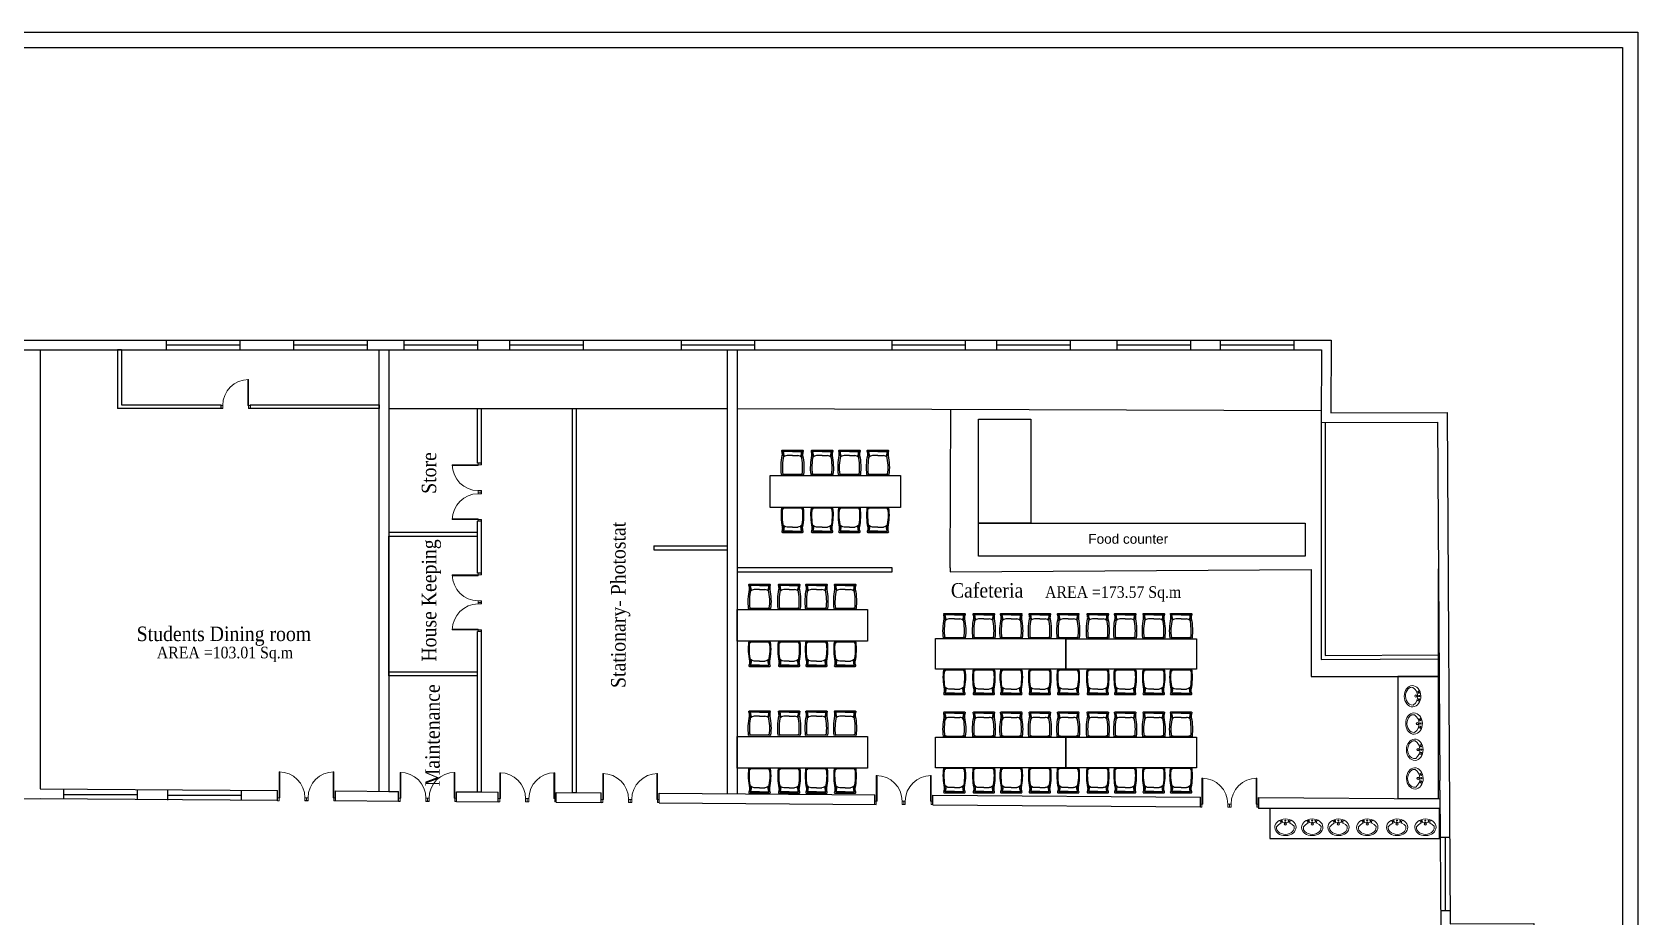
# Model space of a CAD drawing. Header units: metres. Extents: x 25 to 122, y -74 to 416.
# Drawn here: x 77.4 to 118.21, y 393.89 to 416.37 of the extents above; entities that cross this region are included whole.
import ezdxf

# ---------------------------------------------------------------- set-up
doc = ezdxf.new("R2010")
doc.units = ezdxf.units.M
doc.header["$MEASUREMENT"] = 0
doc.layers.add('DOOR', color=10, linetype='Continuous', lineweight=15)
doc.styles.add('DUTCH', font='dutch.ttf')
doc.styles.add('ROMANT', font='arial.ttf', dxfattribs={"height": 2.5})

# ---------------------------------------------------------------- blocks, each defined once
blk = doc.blocks.new('WB5')
at = {"layer": 'DOOR'}
for p, q in [((4.7, 11.3), (6.8, 10.5)), ((5.3, -11), (7.3, -10.1))]:
    blk.add_line(p, q, dxfattribs=at)
for points in [[(2.4, 0.1, 1), (5, 0.1, 1)], [(3.2, 7.9, 1), (5.9, 7.9, 1)], [(3.6, -7.7, -1), (6.3, -7.6, -1)]]:
    blk.add_lwpolyline(points, format="xyb", close=True, dxfattribs=at)
for centre, radius in [((3.7, 0.1), 1.32), ((11.8, 0.3), 2.73), ((11.8, 0.3), 2.19)]:
    blk.add_circle(centre, radius, dxfattribs=at)
for centre, radius, start, end in [((5.6, 13.6), 2.49, 151.6403, 249.4649), ((7.7, 12.8), 2.49, 249.4649, 334.3015), ((32.6, 0.8), 25.2, 127.6693, 236.45), ((18.2, 19.4), 1.66, 91.5976, 127.6693), ((6.3, -13.3), 2.49, 113.4041, 211.2287), ((8.3, -12.4), 2.49, 28.5675, 113.4041)]:
    blk.add_arc(centre, radius, start, end, dxfattribs=at)
blk.add_ellipse((19.5, 0.5), major_axis=(-0.6, 24.9), ratio=0.783308, dxfattribs=at)
blk.add_open_spline([(18.7, -20.2), (23.5, -20.6), (25, -20), (30.8, -16.4), (34.3, -10.8), (37.3, 2.3), (34.9, 9.5), (28.9, 18.7), (25, 21.3), (18.2, 21.1)], degree=3, knots=[3.262053, 3.262053, 3.262053, 3.262053, 3.577225, 3.577225, 4.479784, 4.479784, 5.382343, 5.382343, 6.141594, 6.141594, 6.141594, 6.141594], dxfattribs=at)
blk = doc.blocks.new('A$C2C166547')
at = {"color": 0}
for p, q in [((0.201, 0.464), (0.017, 0.464)), ((0.201, 0.456), (0.018, 0.456)), ((0.201, 0.455), (0.018, 0.455)), ((0.201, 0.374), (0.094, 0.374)), ((0.201, 0.464), (0.385, 0.464)), ((0.201, 0.456), (0.385, 0.456)), ((0.201, 0.455), (0.385, 0.455)), ((0.201, 0.374), (0.308, 0.374)), ((0.016, 0.02), (0.006, 0.02)), ((0.016, 0.02), (0.006, 0.016)), ((0.017, 0.001), (0.016, 0.02)), ((0.385, 0.001), (0.387, 0.02)), ((0.387, 0.02), (0.396, 0.016)), ((0.387, 0.02), (0.396, 0.02))]:
    blk.add_line(p, q, dxfattribs=at)
blk.add_lwpolyline([(0.023, 0.369, 0.080461), (0.008, 0, 0.080461)], format="xyb", dxfattribs=at)
for centre, radius, start, end in [((0.018, 0.461), 0.00242, 100.345, 201.3742), ((-0.216, 0.394), 0.241, 354.5513, 15.9626), ((0.018, 0.455), 0.000725, 87.3762, 197.5208), ((0.018, 0.454), 0.000433, 71.7715, 189.2202), ((0.095, 0.276), 0.0978, 90.5164, 143.1927), ((-0.282, 0.346), 0.317, 1.1591, 17.5641), ((0.307, 0.276), 0.0978, 36.8073, 89.4836), ((0.685, 0.346), 0.317, 162.4359, 178.8409), ((0.618, 0.394), 0.241, 164.0374, 185.4487), ((-0.752, 0.137), 1.154, 353.1637, 11.5643), ((0.384, 0.461), 0.00242, 338.6258, 79.655), ((0.385, 0.455), 0.000725, 342.4792, 92.6238), ((0.385, 0.454), 0.000433, 350.7798, 108.2285), ((0.014, -0.011), 0.012, 71.7536, 116.5375), ((0.389, -0.011), 0.012, 63.4625, 108.2464)]:
    blk.add_arc(centre, radius, start, end, dxfattribs=at)
blk = doc.blocks.new('A$C764D24B9')
at = {"layer": 'DOOR'}
for points in [[(0.056, 0.111), (0.083, 0.111), (0.083, 1), (0.056, 1)], [(0, 0), (0.056, 0), (0.056, 0.111), (0, 0.111)], [(0.944, 0), (1, 0), (1, 0.111), (0.944, 0.111)]]:
    blk.add_lwpolyline(points, close=True, dxfattribs=at)
blk.add_arc((0.056, 0.111), 0.889, 0, 90, dxfattribs=at)

msp = doc.modelspace()

# ---------------------------------------------------------------- linework, layer by layer
at = {"linetype": 'Continuous', "ltscale": 0.1}
for p, q in [((68.759, 408.542), (110.414, 408.543)), ((80.814, 408.543), (80.814, 408.297)), ((82.685, 408.543), (82.685, 408.297)), ((84.049, 408.543), (84.049, 408.297)), ((85.92, 408.543), (85.92, 408.297)), ((86.853, 408.543), (86.853, 408.297)), ((88.724, 408.543), (88.724, 408.297)), ((89.532, 408.543), (89.532, 408.297)), ((91.403, 408.543), (91.403, 408.297)), ((93.893, 408.543), (93.893, 408.297)), ((95.763, 408.543), (95.763, 408.297)), ((99.245, 408.543), (99.245, 408.297)), ((101.116, 408.543), (101.116, 408.297)), ((101.906, 408.543), (101.906, 408.297)), ((103.777, 408.543), (103.777, 408.297)), ((104.969, 408.543), (104.969, 408.297)), ((106.84, 408.543), (106.84, 408.297)), ((107.595, 408.543), (107.595, 408.297)), ((109.466, 408.543), (109.466, 408.297)), ((68.759, 408.296), (110.167, 408.297)), ((77.612, 408.296), (77.612, 397.138)), ((79.671, 408.296), (79.572, 408.296)), ((79.572, 408.296), (79.572, 406.801)), ((79.671, 408.296), (79.671, 406.9)), ((80.814, 408.42), (82.685, 408.42)), ((84.049, 408.42), (85.92, 408.42)), ((86.22, 397.078, 51.337), (86.22, 408.296)), ((86.466, 408.296), (86.466, 397.076)), ((86.853, 408.42), (88.724, 408.42)), ((89.532, 408.42), (91.403, 408.42)), ((93.893, 408.42), (95.763, 408.42)), ((95.073, 397.016, 51.62), (95.073, 408.296)), ((95.319, 408.296), (95.319, 397.014)), ((99.245, 408.42), (101.116, 408.42)), ((101.906, 408.42), (103.777, 408.42)), ((104.969, 408.42), (106.84, 408.42)), ((107.595, 408.42), (109.466, 408.42)), ((110.413, 408.297), (110.414, 408.297)), ((82.248, 406.801), (79.572, 406.801)), ((79.671, 406.9), (82.207, 406.9)), ((82.207, 406.801), (82.207, 406.9)), ((86.22, 406.801), (82.904, 406.801)), ((82.945, 406.9), (86.22, 406.9)), ((82.945, 406.9), (82.945, 406.801)), ((86.22, 406.9), (86.22, 406.801)), ((86.466, 406.801), (95.073, 406.801)), ((88.721, 405.417, -0.37), (88.721, 406.801)), ((88.819, 405.376, -0.381), (88.819, 406.801)), ((91.135, 397.043, 51.475), (91.135, 406.801)), ((91.233, 397.043, 51.475), (91.233, 406.801)), ((95.319, 406.801), (110.162, 406.756)), ((100.735, 402.754), (100.747, 406.785)), ((110.161, 406.448), (110.161, 400.426)), ((110.259, 406.448), (110.259, 400.525)), ((88.819, 405.417), (88.721, 405.417)), ((88.819, 404.637, -0.579), (88.819, 404.719, -0.557)), ((88.819, 402.576, -1.13), (88.819, 403.981, -0.754)), ((88.721, 403.657), (86.466, 403.657)), ((86.466, 400.113), (86.466, 403.559)), ((86.466, 403.559), (88.721, 403.559)), ((88.721, 402.617, -1.119), (88.721, 403.94, -0.765)), ((88.819, 403.94), (88.721, 403.94)), ((88.721, 403.559), (88.721, 403.657)), ((93.203, 403.313), (95.073, 403.313)), ((93.203, 403.313), (93.203, 403.215)), ((93.203, 403.215), (95.073, 403.215)), ((99.258, 402.754), (95.319, 402.754)), ((99.258, 402.655), (99.258, 402.754)), ((100.735, 402.754), (100.735, 402.655)), ((88.819, 402.617), (88.721, 402.617)), ((95.319, 402.655), (99.258, 402.655)), ((100.735, 402.655), (109.904, 402.711)), ((88.819, 401.838, -1.328), (88.819, 401.92, -1.306)), ((88.721, 397.06, -2.606), (88.721, 401.14, -1.514)), ((88.819, 401.14), (88.721, 401.14)), ((88.819, 397.06, -2.606), (88.819, 401.181, -1.503)), ((110.16, 400.524), (110.161, 400.524)), ((110.161, 400.426), (113.153, 400.444)), ((110.259, 400.525), (113.152, 400.542)), ((110.259, 400.426), (110.259, 400.426)), ((86.466, 400.014), (86.466, 400.113)), ((86.466, 400.113), (88.721, 400.113)), ((88.721, 400.014, -2.606), (86.466, 400.014)), ((88.721, 397.06, -2.606), (88.721, 400.014, -2.606)), ((77.612, 397.138, 41.078), (83.637, 397.096, 34.118)), ((78.199, 397.121, -5.81), (78.199, 396.875, -5.81)), ((80.07, 397.121, -5.81), (80.07, 396.875, -5.81)), ((80.844, 397.102, -8.866), (80.844, 396.856, -8.866)), ((82.715, 397.102, -8.866), (82.715, 396.856, -8.866)), ((83.637, 396.832), (83.637, 397.096, 1.534)), ((85.114, 397.086, 32.412), (86.712, 397.074, 30.566)), ((85.114, 396.832), (85.114, 397.086, 1.474)), ((86.466, 397.076), (86.712, 397.074, -0.284)), ((86.712, 396.819), (86.712, 397.074, 1.485)), ((88.188, 396.819), (88.188, 397.065, 1.429)), ((88.188, 397.064, 28.86), (89.246, 397.057, 27.638)), ((88.188, 397.064, -1.99), (88.721, 397.06, -2.606)), ((88.721, 397.06, -2.606), (88.819, 397.06, -2.606)), ((89.246, 396.81, -0.003), (89.246, 397.057, 1.431)), ((90.723, 397.046, 25.931), (91.862, 397.038, 24.615)), ((90.723, 396.799, -0.065), (90.723, 397.046, 1.371)), ((91.135, 397.043, 51.475), (91.233, 397.043, 51.475)), ((91.862, 396.789), (91.862, 397.038, 1.446)), ((93.339, 397.028, 22.909), (98.813, 396.99, 16.586)), ((93.339, 396.782, -0.043), (93.339, 397.028, 1.386)), ((113.173, 397.106), (113.171, 397.353)), ((76.929, 396.888), (77.61, 396.892, 41.078)), ((77.61, 396.892, 41.078), (83.637, 396.85, 34.116)), ((78.199, 396.998, -5.81), (80.07, 396.998, -5.81)), ((80.844, 396.979, -8.866), (82.715, 396.979, -8.866)), ((84.334, 396.845, 33.31), (84.417, 396.844, 33.215)), ((85.073, 396.84, 32.457), (86.753, 396.828, 30.517)), ((87.409, 396.823, 29.758), (87.491, 396.823, 29.663)), ((88.188, 396.819), (89.246, 396.81, 0.001)), ((90.723, 396.799, 0.003), (91.862, 396.79, 0.005)), ((93.339, 396.782, 22.907), (98.854, 396.743, 16.536)), ((98.813, 396.741), (98.813, 396.99, 1.445)), ((100.289, 396.98, 14.88), (107.088, 396.932, 7.025)), ((100.289, 396.733, -0.044), (100.289, 396.98, 1.385)), ((100.289, 396.733, 14.878), (107.088, 396.686, 7.023)), ((107.088, 396.671), (107.088, 396.932, 1.513)), ((108.565, 396.922, 5.319), (113.169, 396.89)), ((108.565, 396.671), (108.565, 396.922, 1.453)), ((108.565, 396.922, 1.453), (108.565, 396.643, 1.453)), ((108.858, 396.643), (108.565, 396.643)), ((113.192, 395.916), (113.438, 395.916)), ((113.315, 394.045), (113.315, 395.916)), ((113.192, 394.045), (113.438, 394.045))]:
    msp.add_line(p, q, dxfattribs=at)
for points in [[(25.538, 416.369), (118.206, 416.369), (118.206, 373.47), (25.538, 373.47)], [(25.932, 415.975), (117.812, 415.975), (117.812, 373.864), (25.932, 373.864)], [(101.453, 406.536), (102.777, 406.536), (102.777, 403.892), (101.453, 403.892)], [(96.154, 405.099), (99.469, 405.099), (99.469, 404.293), (96.154, 404.293)], [(101.455, 403.892), (109.749, 403.892), (109.749, 403.054), (101.455, 403.054)], [(95.319, 401.694), (98.634, 401.694), (98.634, 400.889), (95.319, 400.889)], [(100.357, 400.957), (103.672, 400.957), (103.672, 400.178), (100.357, 400.178)], [(103.672, 400.955), (106.987, 400.955), (106.987, 400.178), (103.672, 400.178)], [(113.139, 399.993), (112.109, 399.993), (112.109, 396.898), (113.139, 396.898)], [(95.319, 398.474), (98.634, 398.474), (98.634, 397.668), (95.319, 397.668)], [(100.357, 398.456), (103.672, 398.456), (103.672, 397.677), (100.357, 397.677)], [(103.672, 398.454), (106.987, 398.454), (106.987, 397.677), (103.672, 397.677)], [(113.167, 396.643), (108.858, 396.643), (108.858, 395.876), (113.167, 395.876)]]:
    msp.add_lwpolyline(points, close=True, dxfattribs=at)
for points in [[(110.167, 408.544), (110.167, 408.543)], [(110.414, 408.543), (110.408, 406.695), (113.361, 406.705), (113.439, 393.711), (115.563, 393.716), (115.596, 379.984), (110.474, 379.961), (110.465, 377.522)], [(110.167, 408.297), (110.161, 406.448), (113.116, 406.458), (113.171, 397.353)], [(109.904, 402.711), (109.904, 399.993), (113.139, 399.993), (113.139, 402.73)], [(113.173, 397.106), (113.195, 393.465)]]:
    msp.add_lwpolyline(points, dxfattribs=at)
at = {"elevation": -0.087}
for points in [[(96.995, 405.721, 0.102523), (96.983, 405.609, -0.080461), (97.003, 405.126, -0.3023), (96.972, 405.13, 0.197932), (96.96, 405.131, -0.028193), (96.891, 405.126), (96.724, 405.126), (96.558, 405.126, -0.028193), (96.489, 405.131, 0.197932), (96.477, 405.13, -0.3023), (96.446, 405.126, -0.080461), (96.466, 405.609, 0.102523), (96.453, 405.721, -0.587111), (96.467, 405.745), (96.981, 405.745, -0.587111)], [(97.746, 405.721, 0.102523), (97.733, 405.609, -0.080461), (97.753, 405.126, -0.3023), (97.722, 405.13, 0.197932), (97.71, 405.131, -0.028193), (97.641, 405.126), (97.475, 405.126), (97.308, 405.126, -0.028193), (97.239, 405.131, 0.197932), (97.227, 405.13, -0.3023), (97.196, 405.126, -0.080461), (97.216, 405.609, 0.102523), (97.204, 405.721, -0.587111), (97.218, 405.745), (97.732, 405.745, -0.587111)], [(98.442, 405.721, 0.102523), (98.43, 405.609, -0.080461), (98.45, 405.126, -0.3023), (98.419, 405.13, 0.197932), (98.407, 405.131, -0.028193), (98.338, 405.126), (98.171, 405.126), (98.005, 405.126, -0.028193), (97.936, 405.131, 0.197932), (97.924, 405.13, -0.3023), (97.893, 405.126, -0.080461), (97.913, 405.609, 0.102523), (97.9, 405.721, -0.587111), (97.914, 405.745), (98.428, 405.745, -0.587111)], [(99.167, 405.721, 0.102523), (99.155, 405.609, -0.080461), (99.175, 405.126, -0.3023), (99.143, 405.13, 0.197932), (99.132, 405.131, -0.028193), (99.062, 405.126), (98.896, 405.126), (98.73, 405.126, -0.028193), (98.66, 405.131, 0.197932), (98.649, 405.13, -0.3023), (98.617, 405.126, -0.080461), (98.637, 405.609, 0.102523), (98.625, 405.721, -0.587111), (98.639, 405.745), (99.153, 405.745, -0.587111)], [(96.995, 403.68, -0.102523), (96.983, 403.792, 0.080461), (97.003, 404.275, 0.3023), (96.972, 404.271, -0.197932), (96.96, 404.27, 0.028193), (96.891, 404.275), (96.724, 404.275), (96.558, 404.275, 0.028193), (96.489, 404.27, -0.197932), (96.477, 404.271, 0.3023), (96.446, 404.275, 0.080461), (96.466, 403.792, -0.102523), (96.453, 403.68, 0.587111), (96.467, 403.656), (96.981, 403.656, 0.587111)], [(97.746, 403.68, -0.102523), (97.733, 403.792, 0.080461), (97.753, 404.275, 0.3023), (97.722, 404.271, -0.197932), (97.71, 404.27, 0.028193), (97.641, 404.275), (97.475, 404.275), (97.308, 404.275, 0.028193), (97.239, 404.27, -0.197932), (97.227, 404.271, 0.3023), (97.196, 404.275, 0.080461), (97.216, 403.792, -0.102523), (97.204, 403.68, 0.587111), (97.218, 403.656), (97.732, 403.656, 0.587111)], [(98.442, 403.68, -0.102523), (98.43, 403.792, 0.080461), (98.45, 404.275, 0.3023), (98.419, 404.271, -0.197932), (98.407, 404.27, 0.028193), (98.338, 404.275), (98.171, 404.275), (98.005, 404.275, 0.028193), (97.936, 404.27, -0.197932), (97.924, 404.271, 0.3023), (97.893, 404.275, 0.080461), (97.913, 403.792, -0.102523), (97.9, 403.68, 0.587111), (97.914, 403.656), (98.428, 403.656, 0.587111)], [(99.167, 403.68, -0.102523), (99.155, 403.792, 0.080461), (99.175, 404.275, 0.3023), (99.143, 404.271, -0.197932), (99.132, 404.27, 0.028193), (99.062, 404.275), (98.896, 404.275), (98.73, 404.275, 0.028193), (98.66, 404.27, -0.197932), (98.649, 404.271, 0.3023), (98.617, 404.275, 0.080461), (98.637, 403.792, -0.102523), (98.625, 403.68, 0.587111), (98.639, 403.656), (99.153, 403.656, 0.587111)], [(96.16, 402.316, 0.102523), (96.148, 402.204, -0.080461), (96.168, 401.721, -0.3023), (96.137, 401.725, 0.197932), (96.125, 401.726, -0.028193), (96.056, 401.721), (95.889, 401.721), (95.723, 401.721, -0.028193), (95.654, 401.726, 0.197932), (95.642, 401.725, -0.3023), (95.611, 401.721, -0.080461), (95.631, 402.204, 0.102523), (95.618, 402.316, -0.587111), (95.632, 402.34), (96.147, 402.34, -0.587111)], [(96.911, 402.316, 0.102523), (96.899, 402.204, -0.080461), (96.918, 401.721, -0.3023), (96.887, 401.725, 0.197932), (96.876, 401.726, -0.028193), (96.806, 401.721), (96.64, 401.721), (96.473, 401.721, -0.028193), (96.404, 401.726, 0.197932), (96.392, 401.725, -0.3023), (96.361, 401.721, -0.080461), (96.381, 402.204, 0.102523), (96.369, 402.316, -0.587111), (96.383, 402.34), (96.897, 402.34, -0.587111)], [(97.607, 402.316, 0.102523), (97.595, 402.204, -0.080461), (97.615, 401.721, -0.3023), (97.584, 401.725, 0.197932), (97.572, 401.726, -0.028193), (97.503, 401.721), (97.336, 401.721), (97.17, 401.721, -0.028193), (97.101, 401.726, 0.197932), (97.089, 401.725, -0.3023), (97.058, 401.721, -0.080461), (97.078, 402.204, 0.102523), (97.065, 402.316, -0.587111), (97.079, 402.34), (97.593, 402.34, -0.587111)], [(98.332, 402.316, 0.102523), (98.32, 402.204, -0.080461), (98.34, 401.721, -0.3023), (98.308, 401.725, 0.197932), (98.297, 401.726, -0.028193), (98.228, 401.721), (98.061, 401.721), (97.895, 401.721, -0.028193), (97.825, 401.726, 0.197932), (97.814, 401.725, -0.3023), (97.782, 401.721, -0.080461), (97.802, 402.204, 0.102523), (97.79, 402.316, -0.587111), (97.804, 402.34), (98.318, 402.34, -0.587111)], [(101.109, 401.57, 0.102523), (101.097, 401.458, -0.080461), (101.116, 400.975, -0.3023), (101.085, 400.979, 0.197932), (101.074, 400.98, -0.028193), (101.004, 400.975), (100.838, 400.975), (100.671, 400.975, -0.028193), (100.602, 400.98, 0.197932), (100.59, 400.979, -0.3023), (100.559, 400.975, -0.080461), (100.579, 401.458, 0.102523), (100.567, 401.57, -0.587111), (100.581, 401.594), (101.095, 401.594, -0.587111)], [(101.859, 401.57, 0.102523), (101.847, 401.458, -0.080461), (101.867, 400.975, -0.3023), (101.836, 400.979, 0.197932), (101.824, 400.98, -0.028193), (101.755, 400.975), (101.588, 400.975), (101.422, 400.975, -0.028193), (101.353, 400.98, 0.197932), (101.341, 400.979, -0.3023), (101.31, 400.975, -0.080461), (101.33, 401.458, 0.102523), (101.317, 401.57, -0.587111), (101.331, 401.594), (101.845, 401.594, -0.587111)], [(102.556, 401.57, 0.102523), (102.543, 401.458, -0.080461), (102.563, 400.975, -0.3023), (102.532, 400.979, 0.197932), (102.52, 400.98, -0.028193), (102.451, 400.975), (102.285, 400.975), (102.118, 400.975, -0.028193), (102.049, 400.98, 0.197932), (102.037, 400.979, -0.3023), (102.006, 400.975, -0.080461), (102.026, 401.458, 0.102523), (102.014, 401.57, -0.587111), (102.028, 401.594), (102.542, 401.594, -0.587111)], [(103.28, 401.57, 0.102523), (103.268, 401.458, -0.080461), (103.288, 400.975, -0.3023), (103.257, 400.979, 0.197932), (103.245, 400.98, -0.028193), (103.176, 400.975), (103.01, 400.975), (102.843, 400.975, -0.028193), (102.774, 400.98, 0.197932), (102.762, 400.979, -0.3023), (102.731, 400.975, -0.080461), (102.751, 401.458, 0.102523), (102.739, 401.57, -0.587111), (102.752, 401.594), (103.267, 401.594, -0.587111)], [(104.003, 401.57, 0.102523), (103.991, 401.458, -0.080461), (104.011, 400.975, -0.3023), (103.979, 400.979, 0.197932), (103.968, 400.98, -0.028193), (103.898, 400.975), (103.732, 400.975), (103.566, 400.975, -0.028193), (103.496, 400.98, 0.197932), (103.485, 400.979, -0.3023), (103.453, 400.975, -0.080461), (103.473, 401.458, 0.102523), (103.461, 401.57, -0.587111), (103.475, 401.594), (103.989, 401.594, -0.587111)], [(104.753, 401.57, 0.102523), (104.741, 401.458, -0.080461), (104.761, 400.975, -0.3023), (104.73, 400.979, 0.197932), (104.718, 400.98, -0.028193), (104.649, 400.975), (104.482, 400.975), (104.316, 400.975, -0.028193), (104.247, 400.98, 0.197932), (104.235, 400.979, -0.3023), (104.204, 400.975, -0.080461), (104.224, 401.458, 0.102523), (104.211, 401.57, -0.587111), (104.225, 401.594), (104.74, 401.594, -0.587111)], [(105.45, 401.57, 0.102523), (105.438, 401.458, -0.080461), (105.457, 400.975, -0.3023), (105.426, 400.979, 0.197932), (105.415, 400.98, -0.028193), (105.345, 400.975), (105.179, 400.975), (105.012, 400.975, -0.028193), (104.943, 400.98, 0.197932), (104.931, 400.979, -0.3023), (104.9, 400.975, -0.080461), (104.92, 401.458, 0.102523), (104.908, 401.57, -0.587111), (104.922, 401.594), (105.436, 401.594, -0.587111)], [(106.175, 401.57, 0.102523), (106.162, 401.458, -0.080461), (106.182, 400.975, -0.3023), (106.151, 400.979, 0.197932), (106.139, 400.98, -0.028193), (106.07, 400.975), (105.904, 400.975), (105.737, 400.975, -0.028193), (105.668, 400.98, 0.197932), (105.656, 400.979, -0.3023), (105.625, 400.975, -0.080461), (105.645, 401.458, 0.102523), (105.633, 401.57, -0.587111), (105.646, 401.594), (106.161, 401.594, -0.587111)], [(106.869, 401.57, 0.102523), (106.857, 401.458, -0.080461), (106.877, 400.975, -0.3023), (106.845, 400.979, 0.197932), (106.834, 400.98, -0.028193), (106.764, 400.975), (106.598, 400.975), (106.432, 400.975, -0.028193), (106.362, 400.98, 0.197932), (106.351, 400.979, -0.3023), (106.319, 400.975, -0.080461), (106.339, 401.458, 0.102523), (106.327, 401.57, -0.587111), (106.341, 401.594), (106.855, 401.594, -0.587111)], [(96.16, 400.275, -0.102523), (96.148, 400.387, 0.080461), (96.168, 400.87, 0.3023), (96.137, 400.866, -0.197932), (96.125, 400.865, 0.028193), (96.056, 400.87), (95.889, 400.87), (95.723, 400.87, 0.028193), (95.654, 400.865, -0.197932), (95.642, 400.866, 0.3023), (95.611, 400.87, 0.080461), (95.631, 400.387, -0.102523), (95.618, 400.275, 0.587111), (95.632, 400.251), (96.147, 400.251, 0.587111)], [(96.911, 400.275, -0.102523), (96.899, 400.387, 0.080461), (96.918, 400.87, 0.3023), (96.887, 400.866, -0.197932), (96.876, 400.865, 0.028193), (96.806, 400.87), (96.64, 400.87), (96.473, 400.87, 0.028193), (96.404, 400.865, -0.197932), (96.392, 400.866, 0.3023), (96.361, 400.87, 0.080461), (96.381, 400.387, -0.102523), (96.369, 400.275, 0.587111), (96.383, 400.251), (96.897, 400.251, 0.587111)], [(97.607, 400.275, -0.102523), (97.595, 400.387, 0.080461), (97.615, 400.87, 0.3023), (97.584, 400.866, -0.197932), (97.572, 400.865, 0.028193), (97.503, 400.87), (97.336, 400.87), (97.17, 400.87, 0.028193), (97.101, 400.865, -0.197932), (97.089, 400.866, 0.3023), (97.058, 400.87, 0.080461), (97.078, 400.387, -0.102523), (97.065, 400.275, 0.587111), (97.079, 400.251), (97.593, 400.251, 0.587111)], [(98.332, 400.275, -0.102523), (98.32, 400.387, 0.080461), (98.34, 400.87, 0.3023), (98.308, 400.866, -0.197932), (98.297, 400.865, 0.028193), (98.228, 400.87), (98.061, 400.87), (97.895, 400.87, 0.028193), (97.825, 400.865, -0.197932), (97.814, 400.866, 0.3023), (97.782, 400.87, 0.080461), (97.802, 400.387, -0.102523), (97.79, 400.275, 0.587111), (97.804, 400.251), (98.318, 400.251, 0.587111)], [(101.109, 399.564, -0.102523), (101.097, 399.675, 0.080461), (101.116, 400.158, 0.3023), (101.085, 400.154, -0.197932), (101.074, 400.154, 0.028193), (101.004, 400.158), (100.838, 400.158), (100.671, 400.158, 0.028193), (100.602, 400.154, -0.197932), (100.59, 400.154, 0.3023), (100.559, 400.158, 0.080461), (100.579, 399.675, -0.102523), (100.567, 399.564, 0.587111), (100.581, 399.539), (101.095, 399.539, 0.587111)], [(101.859, 399.564, -0.102523), (101.847, 399.675, 0.080461), (101.867, 400.158, 0.3023), (101.836, 400.154, -0.197932), (101.824, 400.154, 0.028193), (101.755, 400.158), (101.588, 400.158), (101.422, 400.158, 0.028193), (101.353, 400.154, -0.197932), (101.341, 400.154, 0.3023), (101.31, 400.158, 0.080461), (101.33, 399.675, -0.102523), (101.317, 399.564, 0.587111), (101.331, 399.539), (101.845, 399.539, 0.587111)], [(102.556, 399.564, -0.102523), (102.543, 399.675, 0.080461), (102.563, 400.158, 0.3023), (102.532, 400.154, -0.197932), (102.52, 400.154, 0.028193), (102.451, 400.158), (102.285, 400.158), (102.118, 400.158, 0.028193), (102.049, 400.154, -0.197932), (102.037, 400.154, 0.3023), (102.006, 400.158, 0.080461), (102.026, 399.675, -0.102523), (102.014, 399.564, 0.587111), (102.028, 399.539), (102.542, 399.539, 0.587111)], [(103.28, 399.564, -0.102523), (103.268, 399.675, 0.080461), (103.288, 400.158, 0.3023), (103.257, 400.154, -0.197932), (103.245, 400.154, 0.028193), (103.176, 400.158), (103.01, 400.158), (102.843, 400.158, 0.028193), (102.774, 400.154, -0.197932), (102.762, 400.154, 0.3023), (102.731, 400.158, 0.080461), (102.751, 399.675, -0.102523), (102.739, 399.564, 0.587111), (102.752, 399.539), (103.267, 399.539, 0.587111)], [(104.003, 399.564, -0.102523), (103.991, 399.675, 0.080461), (104.011, 400.158, 0.3023), (103.979, 400.154, -0.197932), (103.968, 400.154, 0.028193), (103.898, 400.158), (103.732, 400.158), (103.566, 400.158, 0.028193), (103.496, 400.154, -0.197932), (103.485, 400.154, 0.3023), (103.453, 400.158, 0.080461), (103.473, 399.675, -0.102523), (103.461, 399.564, 0.587111), (103.475, 399.539), (103.989, 399.539, 0.587111)], [(104.753, 399.564, -0.102523), (104.741, 399.675, 0.080461), (104.761, 400.158, 0.3023), (104.73, 400.154, -0.197932), (104.718, 400.154, 0.028193), (104.649, 400.158), (104.482, 400.158), (104.316, 400.158, 0.028193), (104.247, 400.154, -0.197932), (104.235, 400.154, 0.3023), (104.204, 400.158, 0.080461), (104.224, 399.675, -0.102523), (104.211, 399.564, 0.587111), (104.225, 399.539), (104.74, 399.539, 0.587111)], [(105.45, 399.564, -0.102523), (105.438, 399.675, 0.080461), (105.457, 400.158, 0.3023), (105.426, 400.154, -0.197932), (105.415, 400.154, 0.028193), (105.345, 400.158), (105.179, 400.158), (105.012, 400.158, 0.028193), (104.943, 400.154, -0.197932), (104.931, 400.154, 0.3023), (104.9, 400.158, 0.080461), (104.92, 399.675, -0.102523), (104.908, 399.564, 0.587111), (104.922, 399.539), (105.436, 399.539, 0.587111)], [(106.175, 399.564, -0.102523), (106.162, 399.675, 0.080461), (106.182, 400.158, 0.3023), (106.151, 400.154, -0.197932), (106.139, 400.154, 0.028193), (106.07, 400.158), (105.904, 400.158), (105.737, 400.158, 0.028193), (105.668, 400.154, -0.197932), (105.656, 400.154, 0.3023), (105.625, 400.158, 0.080461), (105.645, 399.675, -0.102523), (105.633, 399.564, 0.587111), (105.646, 399.539), (106.161, 399.539, 0.587111)], [(106.869, 399.564, -0.102523), (106.857, 399.675, 0.080461), (106.877, 400.158, 0.3023), (106.845, 400.154, -0.197932), (106.834, 400.154, 0.028193), (106.764, 400.158), (106.598, 400.158), (106.432, 400.158, 0.028193), (106.362, 400.154, -0.197932), (106.351, 400.154, 0.3023), (106.319, 400.158, 0.080461), (106.339, 399.675, -0.102523), (106.327, 399.564, 0.587111), (106.341, 399.539), (106.855, 399.539, 0.587111)], [(96.16, 399.096, 0.102523), (96.148, 398.984, -0.080461), (96.168, 398.501, -0.3023), (96.137, 398.505, 0.197932), (96.125, 398.505, -0.028193), (96.056, 398.501), (95.889, 398.501), (95.723, 398.501, -0.028193), (95.654, 398.505, 0.197932), (95.642, 398.505, -0.3023), (95.611, 398.501, -0.080461), (95.631, 398.984, 0.102523), (95.618, 399.096, -0.587111), (95.632, 399.12), (96.147, 399.12, -0.587111)], [(96.911, 399.096, 0.102523), (96.899, 398.984, -0.080461), (96.918, 398.501, -0.3023), (96.887, 398.505, 0.197932), (96.876, 398.505, -0.028193), (96.806, 398.501), (96.64, 398.501), (96.473, 398.501, -0.028193), (96.404, 398.505, 0.197932), (96.392, 398.505, -0.3023), (96.361, 398.501, -0.080461), (96.381, 398.984, 0.102523), (96.369, 399.096, -0.587111), (96.383, 399.12), (96.897, 399.12, -0.587111)], [(97.607, 399.096, 0.102523), (97.595, 398.984, -0.080461), (97.615, 398.501, -0.3023), (97.584, 398.505, 0.197932), (97.572, 398.505, -0.028193), (97.503, 398.501), (97.336, 398.501), (97.17, 398.501, -0.028193), (97.101, 398.505, 0.197932), (97.089, 398.505, -0.3023), (97.058, 398.501, -0.080461), (97.078, 398.984, 0.102523), (97.065, 399.096, -0.587111), (97.079, 399.12), (97.593, 399.12, -0.587111)], [(98.332, 399.096, 0.102523), (98.32, 398.984, -0.080461), (98.34, 398.501, -0.3023), (98.308, 398.505, 0.197932), (98.297, 398.505, -0.028193), (98.228, 398.501), (98.061, 398.501), (97.895, 398.501, -0.028193), (97.825, 398.505, 0.197932), (97.814, 398.505, -0.3023), (97.782, 398.501, -0.080461), (97.802, 398.984, 0.102523), (97.79, 399.096, -0.587111), (97.804, 399.12), (98.318, 399.12, -0.587111)], [(101.109, 399.068, 0.102523), (101.097, 398.956, -0.080461), (101.116, 398.474, -0.3023), (101.085, 398.477, 0.197932), (101.074, 398.478, -0.028193), (101.004, 398.474), (100.838, 398.474), (100.671, 398.474, -0.028193), (100.602, 398.478, 0.197932), (100.59, 398.477, -0.3023), (100.559, 398.474, -0.080461), (100.579, 398.956, 0.102523), (100.567, 399.068, -0.587111), (100.581, 399.093), (101.095, 399.093, -0.587111)], [(101.859, 399.068, 0.102523), (101.847, 398.956, -0.080461), (101.867, 398.474, -0.3023), (101.836, 398.477, 0.197932), (101.824, 398.478, -0.028193), (101.755, 398.474), (101.588, 398.474), (101.422, 398.474, -0.028193), (101.353, 398.478, 0.197932), (101.341, 398.477, -0.3023), (101.31, 398.474, -0.080461), (101.33, 398.956, 0.102523), (101.317, 399.068, -0.587111), (101.331, 399.093), (101.845, 399.093, -0.587111)], [(102.556, 399.068, 0.102523), (102.543, 398.956, -0.080461), (102.563, 398.474, -0.3023), (102.532, 398.477, 0.197932), (102.52, 398.478, -0.028193), (102.451, 398.474), (102.285, 398.474), (102.118, 398.474, -0.028193), (102.049, 398.478, 0.197932), (102.037, 398.477, -0.3023), (102.006, 398.474, -0.080461), (102.026, 398.956, 0.102523), (102.014, 399.068, -0.587111), (102.028, 399.093), (102.542, 399.093, -0.587111)], [(103.28, 399.068, 0.102523), (103.268, 398.956, -0.080461), (103.288, 398.474, -0.3023), (103.257, 398.477, 0.197932), (103.245, 398.478, -0.028193), (103.176, 398.474), (103.01, 398.474), (102.843, 398.474, -0.028193), (102.774, 398.478, 0.197932), (102.762, 398.477, -0.3023), (102.731, 398.474, -0.080461), (102.751, 398.956, 0.102523), (102.739, 399.068, -0.587111), (102.752, 399.093), (103.267, 399.093, -0.587111)], [(104.003, 399.068, 0.102523), (103.991, 398.956, -0.080461), (104.011, 398.474, -0.3023), (103.979, 398.477, 0.197932), (103.968, 398.478, -0.028193), (103.898, 398.474), (103.732, 398.474), (103.566, 398.474, -0.028193), (103.496, 398.478, 0.197932), (103.485, 398.477, -0.3023), (103.453, 398.474, -0.080461), (103.473, 398.956, 0.102523), (103.461, 399.068, -0.587111), (103.475, 399.093), (103.989, 399.093, -0.587111)], [(104.753, 399.068, 0.102523), (104.741, 398.956, -0.080461), (104.761, 398.474, -0.3023), (104.73, 398.477, 0.197932), (104.718, 398.478, -0.028193), (104.649, 398.474), (104.482, 398.474), (104.316, 398.474, -0.028193), (104.247, 398.478, 0.197932), (104.235, 398.477, -0.3023), (104.204, 398.474, -0.080461), (104.224, 398.956, 0.102523), (104.211, 399.068, -0.587111), (104.225, 399.093), (104.74, 399.093, -0.587111)], [(105.45, 399.068, 0.102523), (105.438, 398.956, -0.080461), (105.457, 398.474, -0.3023), (105.426, 398.477, 0.197932), (105.415, 398.478, -0.028193), (105.345, 398.474), (105.179, 398.474), (105.012, 398.474, -0.028193), (104.943, 398.478, 0.197932), (104.931, 398.477, -0.3023), (104.9, 398.474, -0.080461), (104.92, 398.956, 0.102523), (104.908, 399.068, -0.587111), (104.922, 399.093), (105.436, 399.093, -0.587111)], [(106.175, 399.068, 0.102523), (106.162, 398.956, -0.080461), (106.182, 398.474, -0.3023), (106.151, 398.477, 0.197932), (106.139, 398.478, -0.028193), (106.07, 398.474), (105.904, 398.474), (105.737, 398.474, -0.028193), (105.668, 398.478, 0.197932), (105.656, 398.477, -0.3023), (105.625, 398.474, -0.080461), (105.645, 398.956, 0.102523), (105.633, 399.068, -0.587111), (105.646, 399.093), (106.161, 399.093, -0.587111)], [(106.869, 399.068, 0.102523), (106.857, 398.956, -0.080461), (106.877, 398.474, -0.3023), (106.845, 398.477, 0.197932), (106.834, 398.478, -0.028193), (106.764, 398.474), (106.598, 398.474), (106.432, 398.474, -0.028193), (106.362, 398.478, 0.197932), (106.351, 398.477, -0.3023), (106.319, 398.474, -0.080461), (106.339, 398.956, 0.102523), (106.327, 399.068, -0.587111), (106.341, 399.093), (106.855, 399.093, -0.587111)], [(96.16, 397.055, -0.102523), (96.148, 397.167, 0.080461), (96.168, 397.65, 0.3023), (96.137, 397.646, -0.197932), (96.125, 397.645, 0.028193), (96.056, 397.65), (95.889, 397.65), (95.723, 397.65, 0.028193), (95.654, 397.645, -0.197932), (95.642, 397.646, 0.3023), (95.611, 397.65, 0.080461), (95.631, 397.167, -0.102523), (95.618, 397.055, 0.587111), (95.632, 397.031), (96.147, 397.031, 0.587111)], [(96.911, 397.055, -0.102523), (96.899, 397.167, 0.080461), (96.918, 397.65, 0.3023), (96.887, 397.646, -0.197932), (96.876, 397.645, 0.028193), (96.806, 397.65), (96.64, 397.65), (96.473, 397.65, 0.028193), (96.404, 397.645, -0.197932), (96.392, 397.646, 0.3023), (96.361, 397.65, 0.080461), (96.381, 397.167, -0.102523), (96.369, 397.055, 0.587111), (96.383, 397.031), (96.897, 397.031, 0.587111)], [(97.607, 397.055, -0.102523), (97.595, 397.167, 0.080461), (97.615, 397.65, 0.3023), (97.584, 397.646, -0.197932), (97.572, 397.645, 0.028193), (97.503, 397.65), (97.336, 397.65), (97.17, 397.65, 0.028193), (97.101, 397.645, -0.197932), (97.089, 397.646, 0.3023), (97.058, 397.65, 0.080461), (97.078, 397.167, -0.102523), (97.065, 397.055, 0.587111), (97.079, 397.031), (97.593, 397.031, 0.587111)], [(98.332, 397.055, -0.102523), (98.32, 397.167, 0.080461), (98.34, 397.65, 0.3023), (98.308, 397.646, -0.197932), (98.297, 397.645, 0.028193), (98.228, 397.65), (98.061, 397.65), (97.895, 397.65, 0.028193), (97.825, 397.645, -0.197932), (97.814, 397.646, 0.3023), (97.782, 397.65, 0.080461), (97.802, 397.167, -0.102523), (97.79, 397.055, 0.587111), (97.804, 397.031), (98.318, 397.031, 0.587111)], [(101.109, 397.062, -0.102523), (101.097, 397.174, 0.080461), (101.116, 397.657, 0.3023), (101.085, 397.653, -0.197932), (101.074, 397.652, 0.028193), (101.004, 397.657), (100.838, 397.657), (100.671, 397.657, 0.028193), (100.602, 397.652, -0.197932), (100.59, 397.653, 0.3023), (100.559, 397.657, 0.080461), (100.579, 397.174, -0.102523), (100.567, 397.062, 0.587111), (100.581, 397.038), (101.095, 397.038, 0.587111)], [(101.859, 397.062, -0.102523), (101.847, 397.174, 0.080461), (101.867, 397.657, 0.3023), (101.836, 397.653, -0.197932), (101.824, 397.652, 0.028193), (101.755, 397.657), (101.588, 397.657), (101.422, 397.657, 0.028193), (101.353, 397.652, -0.197932), (101.341, 397.653, 0.3023), (101.31, 397.657, 0.080461), (101.33, 397.174, -0.102523), (101.317, 397.062, 0.587111), (101.331, 397.038), (101.845, 397.038, 0.587111)], [(102.556, 397.062, -0.102523), (102.543, 397.174, 0.080461), (102.563, 397.657, 0.3023), (102.532, 397.653, -0.197932), (102.52, 397.652, 0.028193), (102.451, 397.657), (102.285, 397.657), (102.118, 397.657, 0.028193), (102.049, 397.652, -0.197932), (102.037, 397.653, 0.3023), (102.006, 397.657, 0.080461), (102.026, 397.174, -0.102523), (102.014, 397.062, 0.587111), (102.028, 397.038), (102.542, 397.038, 0.587111)], [(103.28, 397.062, -0.102523), (103.268, 397.174, 0.080461), (103.288, 397.657, 0.3023), (103.257, 397.653, -0.197932), (103.245, 397.652, 0.028193), (103.176, 397.657), (103.01, 397.657), (102.843, 397.657, 0.028193), (102.774, 397.652, -0.197932), (102.762, 397.653, 0.3023), (102.731, 397.657, 0.080461), (102.751, 397.174, -0.102523), (102.739, 397.062, 0.587111), (102.752, 397.038), (103.267, 397.038, 0.587111)], [(104.003, 397.062, -0.102523), (103.991, 397.174, 0.080461), (104.011, 397.657, 0.3023), (103.979, 397.653, -0.197932), (103.968, 397.652, 0.028193), (103.898, 397.657), (103.732, 397.657), (103.566, 397.657, 0.028193), (103.496, 397.652, -0.197932), (103.485, 397.653, 0.3023), (103.453, 397.657, 0.080461), (103.473, 397.174, -0.102523), (103.461, 397.062, 0.587111), (103.475, 397.038), (103.989, 397.038, 0.587111)], [(104.753, 397.062, -0.102523), (104.741, 397.174, 0.080461), (104.761, 397.657, 0.3023), (104.73, 397.653, -0.197932), (104.718, 397.652, 0.028193), (104.649, 397.657), (104.482, 397.657), (104.316, 397.657, 0.028193), (104.247, 397.652, -0.197932), (104.235, 397.653, 0.3023), (104.204, 397.657, 0.080461), (104.224, 397.174, -0.102523), (104.211, 397.062, 0.587111), (104.225, 397.038), (104.74, 397.038, 0.587111)], [(105.45, 397.062, -0.102523), (105.438, 397.174, 0.080461), (105.457, 397.657, 0.3023), (105.426, 397.653, -0.197932), (105.415, 397.652, 0.028193), (105.345, 397.657), (105.179, 397.657), (105.012, 397.657, 0.028193), (104.943, 397.652, -0.197932), (104.931, 397.653, 0.3023), (104.9, 397.657, 0.080461), (104.92, 397.174, -0.102523), (104.908, 397.062, 0.587111), (104.922, 397.038), (105.436, 397.038, 0.587111)], [(106.175, 397.062, -0.102523), (106.162, 397.174, 0.080461), (106.182, 397.657, 0.3023), (106.151, 397.653, -0.197932), (106.139, 397.652, 0.028193), (106.07, 397.657), (105.904, 397.657), (105.737, 397.657, 0.028193), (105.668, 397.652, -0.197932), (105.656, 397.653, 0.3023), (105.625, 397.657, 0.080461), (105.645, 397.174, -0.102523), (105.633, 397.062, 0.587111), (105.646, 397.038), (106.161, 397.038, 0.587111)], [(106.869, 397.062, -0.102523), (106.857, 397.174, 0.080461), (106.877, 397.657, 0.3023), (106.845, 397.653, -0.197932), (106.834, 397.652, 0.028193), (106.764, 397.657), (106.598, 397.657), (106.432, 397.657, 0.028193), (106.362, 397.652, -0.197932), (106.351, 397.653, 0.3023), (106.319, 397.657, 0.080461), (106.339, 397.174, -0.102523), (106.327, 397.062, 0.587111), (106.341, 397.038), (106.855, 397.038, 0.587111)]]:
    msp.add_lwpolyline(points, format="xyb", close=True, dxfattribs=at)

# ---------------------------------------------------------------- block references
at = {"linetype": 'Continuous', "ltscale": 0.1, "extrusion": (0, 0, -1), "xscale": 0.7384369212746258, "yscale": 0.7384369212746258, "zscale": -0.7384369212739089}
for p in [(-82.945, 406.801), (-85.114, 396.832), (-88.188, 396.819), (-90.723, 396.81, 0.003), (-93.339, 396.789), (-100.289, 396.741), (-108.565, 396.671)]:
    msp.add_blockref('A$C764D24B9', p, dxfattribs=at)
at = {"xscale": 1.279957330189484, "yscale": 1.279957330189484, "zscale": 1.279957330189484}
for p in [(96.467, 405.13, -0.087), (97.218, 405.13, -0.087), (97.914, 405.13, -0.087), (98.639, 405.13, -0.087), (95.632, 401.725, -0.087), (96.383, 401.725, -0.087), (97.079, 401.725, -0.087), (97.804, 401.725, -0.087), (100.581, 400.979, -0.087), (101.331, 400.979, -0.087), (102.028, 400.979, -0.087), (102.752, 400.979, -0.087), (103.475, 400.979, -0.087), (104.225, 400.979, -0.087), (104.922, 400.979, -0.087), (105.647, 400.979, -0.087), (106.341, 400.979, -0.087), (95.632, 398.505, -0.087), (96.383, 398.505, -0.087), (97.079, 398.505, -0.087), (97.804, 398.505, -0.087), (100.581, 398.477, -0.087), (101.331, 398.477, -0.087), (102.028, 398.477, -0.087), (102.752, 398.477, -0.087), (103.475, 398.477, -0.087), (104.225, 398.477, -0.087), (104.922, 398.477, -0.087), (105.647, 398.477, -0.087), (106.341, 398.477, -0.087)]:
    msp.add_blockref('A$C2C166547', p, dxfattribs=at)
at = {"linetype": 'Continuous', "ltscale": 0.1, "extrusion": (0, 0, -1), "xscale": 0.7384369212746258, "yscale": 0.7384369212746258, "zscale": -0.7384369212739089, "rotation": 270}
for p in [(-88.819, 405.417), (-88.819, 402.617)]:
    msp.add_blockref('A$C764D24B9', p, dxfattribs=at)
at = {"linetype": 'Continuous', "ltscale": 0.1}
for name, p, xscale, yscale, zscale, rotation in [('A$C764D24B9', (88.819, 403.94), 0.7384369212746258, 0.7384369212746258, 0.7384369212746258, 89.99999999999999), ('A$C764D24B9', (88.819, 401.14), 0.7384369212746258, 0.7384369212746258, 0.7384369212746258, 89.99999999999999), ('WB5', (112.692, 399.499), 0.0108536660351445, 0.0108536660351445, 0.0108536660351445, 180), ('WB5', (112.729, 398.803), 0.0108536660351445, 0.0108536660351445, 0.0108536660351445, 180), ('WB5', (112.748, 398.138), 0.0108536660351445, 0.0108536660351445, 0.0108536660351445, 180), ('WB5', (112.749, 397.411), 0.0108536660351445, 0.0108536660351445, 0.0108536660351445, 180), ('WB5', (109.245, 396.374), 0.0108536660351445, 0.0108536660351445, 0.0108536660351445, 269.9999999999999), ('WB5', (109.927, 396.374), 0.0108536660351445, 0.0108536660351445, 0.0108536660351445, 269.9999999999999), ('WB5', (110.594, 396.374), 0.0108536660351445, 0.0108536660351445, 0.0108536660351445, 269.9999999999999), ('WB5', (111.325, 396.374), 0.0108536660351445, 0.0108536660351445, 0.0108536660351445, 269.9999999999999), ('WB5', (112.084, 396.374), 0.0108536660351445, 0.0108536660351445, 0.0108536660351445, 269.9999999999999), ('WB5', (112.802, 396.374), 0.0108536660351445, 0.0108536660351445, 0.0108536660351445, 269.9999999999999)]:
    msp.add_blockref(name, p, dxfattribs=dict(at, xscale=xscale, yscale=yscale, zscale=zscale, rotation=rotation))
at = {"xscale": -1.279957330189484, "yscale": 1.279957330189484, "zscale": 1.279957330189484, "rotation": 180}
for p in [(96.467, 404.271, -0.087), (97.218, 404.271, -0.087), (97.914, 404.271, -0.087), (98.639, 404.271, -0.087), (95.632, 400.866, -0.087), (96.383, 400.866, -0.087), (97.079, 400.866, -0.087), (97.804, 400.866, -0.087), (100.581, 400.154, -0.087), (101.331, 400.154, -0.087), (102.028, 400.154, -0.087), (102.752, 400.154, -0.087), (103.475, 400.154, -0.087), (104.225, 400.154, -0.087), (104.922, 400.154, -0.087), (105.647, 400.154, -0.087), (106.341, 400.154, -0.087), (95.632, 397.646, -0.087), (96.383, 397.646, -0.087), (97.079, 397.646, -0.087), (97.804, 397.646, -0.087), (100.581, 397.653, -0.087), (101.331, 397.653, -0.087), (102.028, 397.653, -0.087), (102.752, 397.653, -0.087), (103.475, 397.653, -0.087), (104.225, 397.653, -0.087), (104.922, 397.653, -0.087), (105.647, 397.653, -0.087), (106.341, 397.653, -0.087)]:
    msp.add_blockref('A$C2C166547', p, dxfattribs=at)
at = {"linetype": 'Continuous', "ltscale": 0.1, "xscale": 0.7384369212746258, "yscale": 0.7384369212746258, "zscale": 0.7384369212746258}
for p in [(83.637, 396.832), (86.712, 396.819), (89.246, 396.81, -0.003), (91.862, 396.789), (98.813, 396.741), (107.088, 396.671)]:
    msp.add_blockref('A$C764D24B9', p, dxfattribs=at)

# ---------------------------------------------------------------- texts
at = {"style": 'DUTCH', "width": 0.9}
for s, height, p in [('Store', 0.3692, (87.672, 404.636)), ('Stationary- Photostat', 0.36922, (92.483, 399.703)), ('House Keeping', 0.36922, (87.675, 400.372)), ('Maintenance', 0.36922, (87.762, 397.206))]:
    msp.add_text(s, height=height, rotation=90, dxfattribs=at).set_placement(p)
for s, height, p in [('Cafeteria', 0.3692, (100.749, 401.999)), ('AREA =173.57 Sq.m', 0.29537, (103.142, 401.993)), ('Students Dining room', 0.36922, (80.061, 400.894)), ('AREA =103.01 Sq.m', 0.29537, (80.572, 400.456))]:
    msp.add_text(s, height=height, dxfattribs=at).set_placement(p)
at = {"linetype": 'Continuous', "ltscale": 0.1, "insert": (104.243, 403.614), "char_height": 0.24615, "attachment_point": 1, "style": 'ROMANT'}
msp.add_mtext_dynamic_manual_height_columns('Food counter', width=2.494, gutter_width=12.307, heights=[-0.25], dxfattribs=at)

doc.saveas('drawing.dxf')
